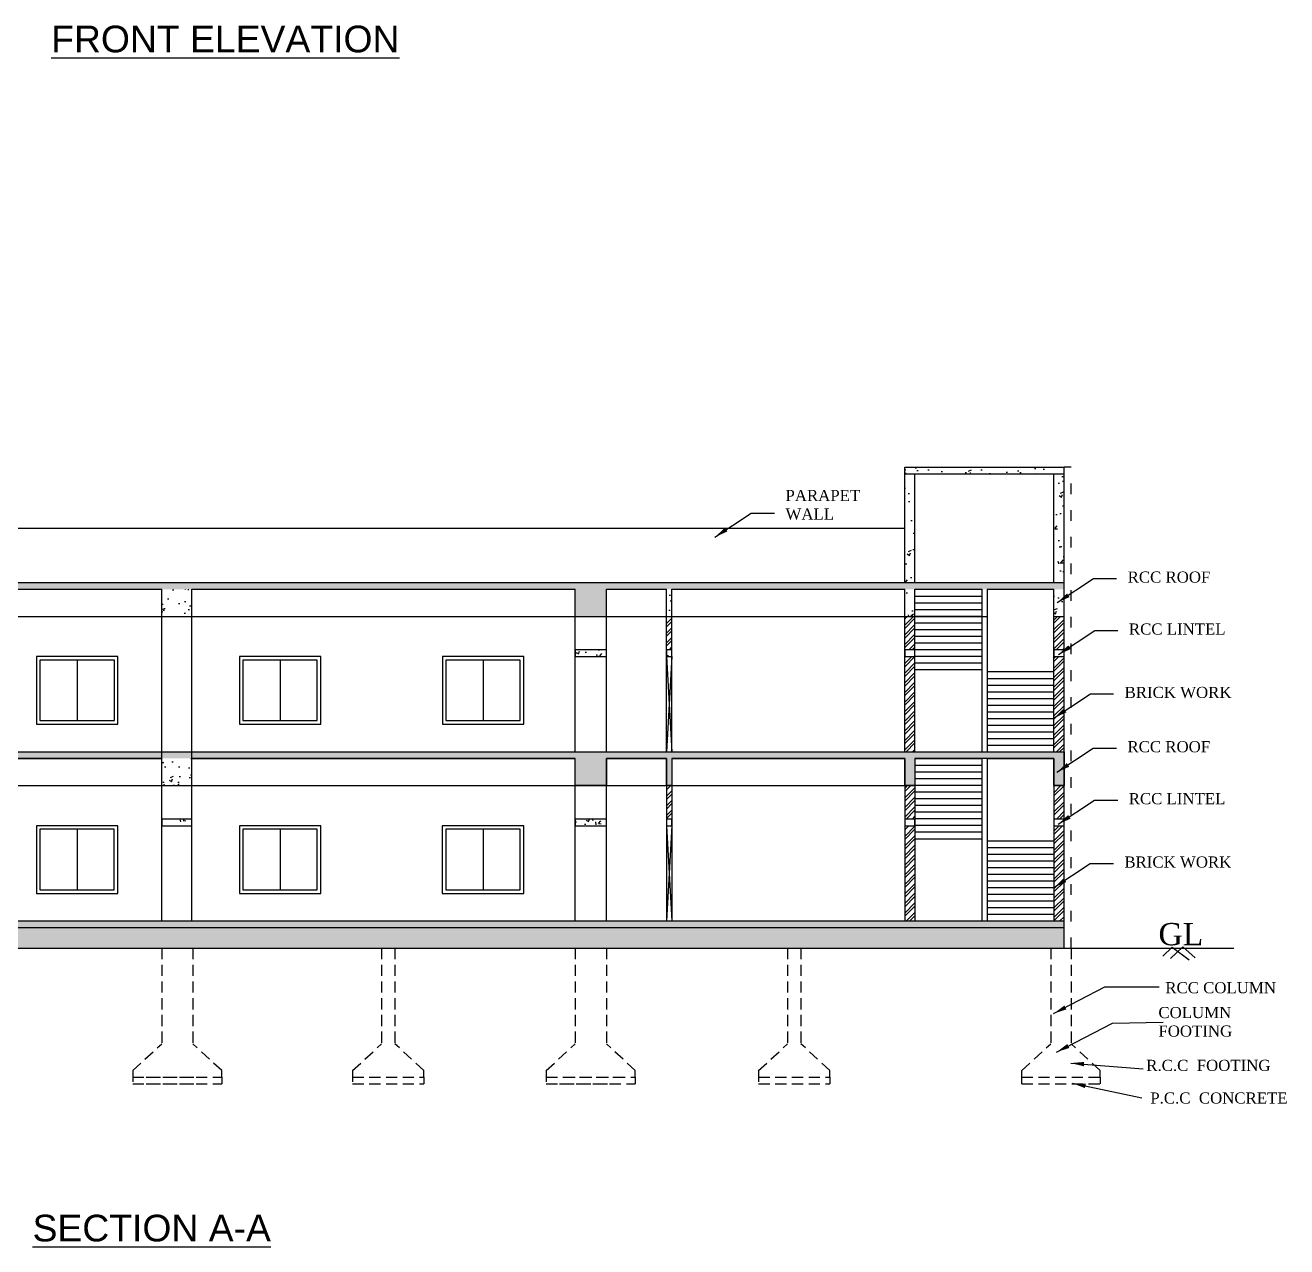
# Model space of a CAD drawing. Header units: metres. Extents: x 2292 to 2697, y 2134 to 2248.
# Drawn here: x 2627.75 to 2656.09, y 2180.37 to 2207.81 of the extents above; entities that cross this region are included whole.
import ezdxf

# ---------------------------------------------------------------- set-up
doc = ezdxf.new("R2010")
doc.units = ezdxf.units.M
doc.linetypes.add('ACAD_ISO03W100', pattern=[30, 12, -18])
doc.linetypes.add('DASHED2', pattern=[0.375, 0.25, -0.125])
doc.styles.add('CORPORATION', font='arial.ttf')
doc.styles.add('i', font='romantic.ttf')
doc.styles.get("Standard").update_dxf_attribs({"font": 'arial.ttf'})
doc.styles.add('TIMES NEW ROMAN', font='times.ttf')
doc.dimstyles.new('Dim-outter', dxfattribs={"dimtxt": 1, "dimasz": 1, "dimexe": 0, "dimexo": 0, "dimgap": 1, "dimtad": 1, "dimlfac": -1, "dimzin": 3, "dimdsep": 46, "dimtxsty": 'CORPORATION', "dimblk": 'ARCHTICK', "dimcen": 0.125, "dimclrd": 8, "dimclre": 8, "dimclrt": 256, "dimazin": 0, "dimtfac": 0.5, "dimtix": 1, "dimtmove": 2, "dimatfit": 3, "dimfxl": 0, "dimtolj": 1, "dimtzin": 0, "dimarcsym": 0})
pattern_1 = [(50, (-71719.7937, -38373.7302), (0.728738676, -0.063756342), [0.0762, -0.8382]), (355, (-71719.7937, -38373.7302), (-0.140973686, 0.764227381), [0.06096, -0.670562337]), (100.4514447, (-71719.733, -38373.73554), (0.5877649884, 0.7004710076), [0.064760035, -0.7123609784]), (46.1842, (-71719.7937, -38373.527), (1.084316164, -0.168169312), [0.1143, -1.2573]), (96.6355576, (-71719.7034, -38373.541), (0.949616536, 0.989704498), [0.097140093, -1.068542433]), (351.1841512, (-71719.7937, -38373.527), (0.949616536, 0.989704498), [0.091439868, -1.005838928]), (21, (-71719.6921, -38373.5778), (0.606457565, -0.4090607927), [0.0762, -0.8382]), (326, (-71719.6921, -38373.5778), (0.2472081134, 0.7367518645), [0.06096, -0.67056]), (71.451445, (-71719.6416, -38373.6119), (0.853665677, 0.3276910755), [0.064760035, -0.7123597504]), (37.5, (-71719.79371, -38373.73023), (0.012354413, 0.3382201555), [0, -0.662432, 0, -0.68072, 0, -0.6731]), (7.5, (-71719.7937, -38373.73023), (0.26727865, 0.4007222993), [0, -0.388112, 0, -0.647192, 0, -0.25654]), (327.5, (-71720.02028, -38373.73023), (0.5423623807, -0.022914976), [0, -0.254, 0, -0.79248, 0, -1.05156]), (317.5, (-71720.1219, -38373.73023), (0.5925167255, 0.1017059641), [0, -0.3302, 0, -0.526288, 0, -0.74676])]
pattern_2 = [(45, (-71719.79371, -38373.73023), (-0.10776307345, 0.10776307345), []), (45, (-71719.72187, -38373.73023), (-0.10776307345, 0.10776307345), [])]

# ---------------------------------------------------------------- blocks, each defined once
blk = doc.blocks.new('_ArchTick')
at = {"color": 0, "linetype": 'ByBlock', "const_width": 0.15}
blk.add_lwpolyline([(-0.5, -0.5), (0.5, 0.5)], dxfattribs=at)

msp = doc.modelspace()

# ---------------------------------------------------------------- hatches: boundary and pattern name
h = msp.add_hatch()
h.set_pattern_fill('AR-CONC', color=256, scale=0.004)
h.set_pattern_definition(pattern_1)
h.paths.add_polyline_path([(2647.7399, 2197.72965), (2647.5099, 2197.72965), (2647.5099, 2195.28965), (2647.7399, 2195.28965)])
h.paths.add_polyline_path([(2651.0899, 2197.72965), (2650.8599, 2197.72965), (2650.8599, 2195.28965), (2651.0899, 2195.28965)])
h.paths.add_polyline_path([(2651.0899, 2197.87965), (2647.5099, 2197.87965), (2647.5099, 2197.72965), (2651.0899, 2197.72965)])
h = msp.add_hatch()
h.set_pattern_fill('AR-CONC', color=256, scale=0.004)
h.set_pattern_definition(pattern_1)
h.paths.add_polyline_path([(2622.26862, 2195.13965), (2640.10862, 2195.13965), (2640.10862, 2194.52965), (2640.80862, 2194.52965), (2640.80862, 2195.13965), (2651.0899, 2195.13965), (2651.0899, 2195.28965), (2611.0899, 2195.28965), (2611.0899, 2194.52965), (2611.3199, 2194.52965), (2611.3199, 2195.13965), (2614.44195, 2195.13965), (2614.44195, 2194.52965), (2614.67195, 2194.52965), (2614.67195, 2195.13965), (2621.56862, 2195.13965), (2621.56862, 2194.52965), (2622.26862, 2194.52965)])
h = msp.add_hatch()
h.set_pattern_fill('AR-CONC', color=256, scale=0.004)
h.set_pattern_definition(pattern_1)
h.paths.add_polyline_path([(2631.49779, 2191.33965), (2630.81779, 2191.33965), (2630.81779, 2190.72965), (2631.49779, 2190.72965)])
h.paths.add_polyline_path([(2631.49779, 2195.13965), (2630.81779, 2195.13965), (2630.81779, 2194.52965), (2631.49779, 2194.52965)])
h = msp.add_hatch()
h.set_pattern_fill('AR-CONC', color=256, scale=0.004)
h.set_pattern_definition(pattern_1)
h.paths.add_polyline_path([(2642.2813, 2195.13965), (2642.1613, 2195.13965), (2642.1613, 2194.52965), (2642.2813, 2194.52965)])
h = msp.add_hatch()
h.set_pattern_fill('AR-CONC', color=256, scale=0.004)
h.set_pattern_definition(pattern_1)
h.paths.add_polyline_path([(2647.7399, 2195.13965), (2647.5099, 2195.13965), (2647.5099, 2194.52965), (2647.7399, 2194.52965)])
h = msp.add_hatch()
h.set_pattern_fill('AR-CONC', color=256, scale=0.004)
h.set_pattern_definition(pattern_1)
h.paths.add_polyline_path([(2651.0899, 2195.13965), (2650.8599, 2195.13965), (2650.8599, 2194.52965), (2651.0899, 2194.52965)])
h = msp.add_hatch()
h.set_pattern_fill('ANSI32', color=256, scale=0.016)
h.set_pattern_definition(pattern_2)
h.paths.add_polyline_path([(2642.2813, 2190.72965), (2642.1613, 2190.72965), (2642.1613, 2189.97965), (2642.2813, 2189.97965)])
h.paths.add_polyline_path([(2642.2813, 2194.52965), (2642.1613, 2194.52965), (2642.1613, 2193.77965), (2642.2813, 2193.77965)])
h = msp.add_hatch()
h.set_pattern_fill('ANSI32', color=256, scale=0.016)
h.set_pattern_definition(pattern_2)
h.paths.add_polyline_path([(2647.7399, 2193.62965), (2647.5099, 2193.62965), (2647.5099, 2191.48965), (2647.7399, 2191.48965)])
h.paths.add_polyline_path([(2651.0899, 2193.62965), (2650.8599, 2193.62965), (2650.8599, 2191.48965), (2651.0899, 2191.48965)])
h.paths.add_polyline_path([(2651.0899, 2190.72965), (2650.8599, 2190.72965), (2650.8599, 2189.97965), (2651.0899, 2189.97965)])
h.paths.add_polyline_path([(2647.7399, 2189.82965), (2647.5099, 2189.82965), (2647.5099, 2187.68965), (2647.7399, 2187.68965)])
h.paths.add_polyline_path([(2647.7399, 2190.72965), (2647.5099, 2190.72965), (2647.5099, 2189.97965), (2647.7399, 2189.97965)])
h.paths.add_polyline_path([(2651.0899, 2189.82965), (2650.8599, 2189.82965), (2650.8599, 2187.68965), (2651.0899, 2187.68965)])
h.paths.add_polyline_path([(2647.7399, 2194.52965), (2647.5099, 2194.52965), (2647.5099, 2193.77965), (2647.7399, 2193.77965)])
h.paths.add_polyline_path([(2651.0899, 2194.52965), (2650.8599, 2194.52965), (2650.8599, 2193.77965), (2651.0899, 2193.77965)])
h = msp.add_hatch()
h.set_pattern_fill('AR-CONC', color=256, scale=0.004)
h.set_pattern_definition(pattern_1)
h.paths.add_polyline_path([(2640.80862, 2193.77965), (2640.10862, 2193.77965), (2640.10862, 2193.62965), (2640.80862, 2193.62965)])
h = msp.add_hatch()
h.set_pattern_fill('AR-CONC', color=256, scale=0.004)
h.set_pattern_definition(pattern_1)
h.paths.add_polyline_path([(2642.2813, 2193.77965), (2642.1613, 2193.77965), (2642.1613, 2193.62965), (2642.2813, 2193.62965)])
h = msp.add_hatch()
h.set_pattern_fill('AR-CONC', color=256, scale=0.004)
h.set_pattern_definition(pattern_1)
h.paths.add_polyline_path([(2622.26862, 2191.33965), (2640.10862, 2191.33965), (2640.10862, 2190.72965), (2640.80862, 2190.72965), (2640.80862, 2191.33965), (2642.1613, 2191.33965), (2642.1613, 2190.72965), (2642.2813, 2190.72965), (2642.2813, 2191.33965), (2647.5099, 2191.33965), (2647.5099, 2190.72965), (2647.7399, 2190.72965), (2647.7399, 2191.33965), (2649.3599, 2191.33965), (2650.8599, 2191.33965), (2650.8599, 2190.72965), (2651.0899, 2190.72965), (2651.0899, 2191.48965), (2611.0899, 2191.48965), (2611.0899, 2190.72965), (2611.3199, 2190.72965), (2611.3199, 2191.33965), (2621.56862, 2191.33965), (2621.56862, 2190.72965), (2622.26862, 2190.72965)])
h = msp.add_hatch()
h.set_pattern_fill('AR-CONC', color=256, scale=0.004)
h.set_pattern_definition(pattern_1)
h.paths.add_polyline_path([(2630.81779, 2189.97965), (2630.81779, 2189.82965), (2631.49779, 2189.82965), (2631.49779, 2189.97965)])
h = msp.add_hatch()
h.set_pattern_fill('AR-CONC', color=256, scale=0.004)
h.set_pattern_definition(pattern_1)
h.paths.add_polyline_path([(2640.80862, 2189.97965), (2640.10862, 2189.97965), (2640.10862, 2189.82965), (2640.80862, 2189.82965)])
h = msp.add_hatch()
h.set_pattern_fill('AR-CONC', color=256, scale=0.004)
h.set_pattern_definition(pattern_1)
h.paths.add_polyline_path([(2651.0899, 2187.68965), (2611.0899, 2187.68965), (2611.0899, 2187.53965), (2651.0899, 2187.53965)])
h = msp.add_hatch()
h.set_pattern_fill('AR-SAND', color=256, scale=0.004)
h.set_pattern_definition([(37.5, (-71719.79371, -38373.73023), (-0.00640012518, 0.19576529493), [0, -0.154432, 0, -0.17272, 0, -0.1651]), (7.5, (-71719.79371, -38373.73023), (0.17980931326, 0.2867300402), [0, -0.083312, 0, -0.139192, 0, -0.05334]), (327.5, (-71719.91868, -38373.73023), (0.3163969481, 0.00057487387), [0, -0.0508, 0, -0.18288, 0, -0.23876]), (317.5, (-71719.91868, -38373.73023), (0.305422581, 0.0891717293), [0, -0.0254, 0, -0.119888, 0, -0.13716])])
h.paths.add_polyline_path([(2611.0899, 2187.53965), (2611.0899, 2187.07965), (2651.0899, 2187.07965), (2651.0899, 2187.53965)])

# ---------------------------------------------------------------- linework, layer by layer
for p, q in [((2647.5099, 2197.87965), (2651.0899, 2197.87965)), ((2647.5099, 2195.28965), (2647.5099, 2197.87965)), ((2647.5099, 2197.72965), (2651.0899, 2197.72965)), ((2647.7399, 2195.28965), (2647.7399, 2197.72965)), ((2650.8599, 2195.28965), (2650.8599, 2197.72965)), ((2651.0899, 2187.07965), (2651.0899, 2197.87965)), ((2626.93984, 2196.50965), (2647.5099, 2196.50965)), ((2611.0899, 2195.28965), (2651.0899, 2195.28965)), ((2622.26862, 2195.13965), (2630.81779, 2195.13965)), ((2630.81779, 2187.68965), (2630.81779, 2195.13965)), ((2631.49779, 2195.13965), (2640.10862, 2195.13965)), ((2631.49779, 2187.68965), (2631.49779, 2195.13965)), ((2640.10862, 2191.48965), (2640.10862, 2195.13965)), ((2640.80862, 2195.13965), (2642.1613, 2195.13965)), ((2640.80862, 2191.48965), (2640.80862, 2195.13965)), ((2642.1613, 2191.48965), (2642.1613, 2195.13965)), ((2642.2813, 2195.13965), (2647.5099, 2195.13965)), ((2642.2813, 2191.48965), (2642.2813, 2195.13965)), ((2647.5099, 2191.48965), (2647.5099, 2195.13965)), ((2647.7399, 2195.13965), (2649.2399, 2195.13965)), ((2647.7399, 2191.48965), (2647.7399, 2195.13965)), ((2649.2399, 2195.13965), (2649.2399, 2191.48965)), ((2649.3599, 2195.13965), (2650.8599, 2195.13965)), ((2649.3599, 2195.13965), (2649.3599, 2191.48965)), ((2650.8599, 2191.48965), (2650.8599, 2195.13965)), ((2647.7399, 2194.98827), (2649.2399, 2194.98827)), ((2647.7399, 2194.83827), (2649.2399, 2194.83827)), ((2647.7399, 2194.68827), (2649.2399, 2194.68827)), ((2611.0899, 2194.52965), (2647.7399, 2194.52965)), ((2647.7399, 2194.53827), (2649.2399, 2194.53827)), ((2647.7399, 2194.52965), (2649.3599, 2194.52965)), ((2647.7399, 2194.38827), (2649.2399, 2194.38827)), ((2650.8599, 2194.52965), (2651.0899, 2194.52965)), ((2647.7399, 2194.23827), (2649.2399, 2194.23827)), ((2647.7399, 2194.08827), (2649.2399, 2194.08827)), ((2647.7399, 2193.93827), (2649.2399, 2193.93827)), ((2647.7399, 2193.78827), (2649.2399, 2193.78827)), ((2628.91945, 2193.54965), (2628.91945, 2192.18965)), ((2633.47945, 2193.54965), (2633.47945, 2192.18965)), ((2638.03945, 2193.54965), (2638.03945, 2192.18965)), ((2642.2813, 2193.62965), (2642.1613, 2191.48965)), ((2642.1613, 2193.62965), (2642.2813, 2191.48965)), ((2647.7399, 2193.63827), (2649.2399, 2193.63827)), ((2647.7399, 2193.48827), (2649.2399, 2193.48827)), ((2647.7399, 2193.33827), (2649.2399, 2193.33827)), ((2649.3599, 2193.28965), (2650.8599, 2193.28965)), ((2649.3599, 2193.13965), (2650.8599, 2193.13965)), ((2649.3599, 2192.98965), (2650.8599, 2192.98965)), ((2649.3599, 2192.83965), (2650.8599, 2192.83965)), ((2649.3599, 2192.68965), (2650.8599, 2192.68965)), ((2649.3599, 2192.53965), (2650.8599, 2192.53965)), ((2649.3599, 2192.38965), (2650.8599, 2192.38965)), ((2649.3599, 2192.23965), (2650.8599, 2192.23965)), ((2649.3599, 2192.08965), (2650.8599, 2192.08965)), ((2649.3599, 2191.93965), (2650.8599, 2191.93965)), ((2649.3599, 2191.78965), (2650.8599, 2191.78965)), ((2611.0899, 2191.48965), (2651.0899, 2191.48965)), ((2649.3599, 2191.63965), (2650.8599, 2191.63965)), ((2622.26862, 2191.33965), (2630.81779, 2191.33965)), ((2631.49779, 2191.33965), (2640.10862, 2191.33965)), ((2640.10862, 2187.68965), (2640.10862, 2191.33965)), ((2640.80862, 2191.33965), (2642.1613, 2191.33965)), ((2640.80862, 2187.68965), (2640.80862, 2191.33965)), ((2642.1613, 2191.33965), (2642.1613, 2187.68965)), ((2642.2813, 2191.33965), (2647.5099, 2191.33965)), ((2642.2813, 2191.33965), (2642.2813, 2187.68965)), ((2647.5099, 2191.33965), (2647.5099, 2187.68965)), ((2647.7399, 2191.33965), (2649.2399, 2191.33965)), ((2647.7399, 2191.33965), (2647.7399, 2187.68965)), ((2647.7399, 2191.18827), (2649.2399, 2191.18827)), ((2649.2399, 2191.33965), (2649.2399, 2187.68965)), ((2649.3599, 2191.33965), (2650.8599, 2191.33965)), ((2649.3599, 2191.33965), (2649.3599, 2187.68965)), ((2650.8599, 2191.33965), (2650.8599, 2187.68965)), ((2647.7399, 2191.03827), (2649.2399, 2191.03827)), ((2647.7399, 2190.88827), (2649.2399, 2190.88827)), ((2611.0899, 2190.72965), (2647.7399, 2190.72965)), ((2647.7399, 2190.73827), (2649.2399, 2190.73827)), ((2650.8599, 2190.72965), (2651.0899, 2190.72965)), ((2647.7399, 2190.58827), (2649.2399, 2190.58827)), ((2647.7399, 2190.43827), (2649.2399, 2190.43827)), ((2647.7399, 2190.28827), (2649.2399, 2190.28827)), ((2647.7399, 2190.13827), (2649.2399, 2190.13827)), ((2628.9174, 2189.74965), (2628.9174, 2188.38965)), ((2633.4774, 2189.74965), (2633.4774, 2188.38965)), ((2638.0374, 2189.74965), (2638.0374, 2188.38965)), ((2642.2813, 2189.82965), (2642.1613, 2187.68965)), ((2642.1613, 2189.82965), (2642.2813, 2187.68965)), ((2647.7399, 2189.98827), (2649.2399, 2189.98827)), ((2647.7399, 2189.83827), (2649.2399, 2189.83827)), ((2647.7399, 2189.68827), (2649.2399, 2189.68827)), ((2647.7399, 2189.53827), (2649.2399, 2189.53827)), ((2649.3599, 2189.48965), (2650.8599, 2189.48965)), ((2649.3599, 2189.33965), (2650.8599, 2189.33965)), ((2649.3599, 2189.18965), (2650.8599, 2189.18965)), ((2649.3599, 2189.03965), (2650.8599, 2189.03965)), ((2649.3599, 2188.88965), (2650.8599, 2188.88965)), ((2649.3599, 2188.73965), (2650.8599, 2188.73965)), ((2649.3599, 2188.58965), (2650.8599, 2188.58965)), ((2649.3599, 2188.43965), (2650.8599, 2188.43965)), ((2649.3599, 2188.28965), (2650.8599, 2188.28965)), ((2649.3599, 2188.13965), (2650.8599, 2188.13965)), ((2649.3599, 2187.98965), (2650.8599, 2187.98965)), ((2649.3599, 2187.83965), (2650.8599, 2187.83965)), ((2611.0899, 2187.68965), (2651.0899, 2187.68965)), ((2611.0899, 2187.53965), (2651.0899, 2187.53965)), ((2605.59957, 2187.07965), (2654.89882, 2187.07965))]:
    msp.add_line(p, q)
at = {"linetype": 'ACAD_ISO03W100', "ltscale": 0.1}
msp.add_line((2651.2499, 2197.87965), (2651.0899, 2197.87965), dxfattribs=at)
at = {"linetype": 'ACAD_ISO03W100', "ltscale": 0.02}
msp.add_line((2651.2499, 2187.07965), (2651.2499, 2197.87965), dxfattribs=at)
at = {"linetype": 'DASHED2'}
for p, q in [((2630.81779, 2187.07965), (2630.81779, 2184.92967)), ((2631.51779, 2187.07965), (2631.51779, 2184.92967)), ((2635.75779, 2187.07965), (2635.75779, 2184.92967)), ((2636.05779, 2187.07965), (2636.05779, 2184.92967)), ((2640.10657, 2187.07965), (2640.10657, 2184.92967)), ((2640.80657, 2187.07965), (2640.80657, 2184.92967)), ((2644.87779, 2187.07965), (2644.87779, 2184.92967)), ((2645.17779, 2187.07965), (2645.17779, 2184.92967)), ((2650.7899, 2187.07965), (2650.7899, 2184.92967)), ((2651.2499, 2187.07965), (2651.2499, 2184.92967)), ((2630.16705, 2184.32964), (2630.81775, 2184.92967)), ((2632.16845, 2184.32967), (2631.51779, 2184.92967)), ((2635.10705, 2184.32964), (2635.75775, 2184.92967)), ((2636.70845, 2184.32967), (2636.05779, 2184.92967)), ((2639.45584, 2184.32964), (2640.10654, 2184.92967)), ((2641.45724, 2184.32967), (2640.80657, 2184.92967)), ((2644.22705, 2184.32964), (2644.87775, 2184.92967)), ((2645.82845, 2184.32967), (2645.17779, 2184.92967)), ((2650.13917, 2184.32964), (2650.78987, 2184.92967)), ((2651.90057, 2184.32967), (2651.2499, 2184.92967)), ((2630.16705, 2184.32964), (2630.16705, 2184.02964)), ((2630.16705, 2184.17964), (2631.76845, 2184.17967)), ((2630.46705, 2184.17964), (2632.16845, 2184.17967)), ((2632.16845, 2184.17967), (2632.16845, 2184.32967)), ((2632.16845, 2184.17967), (2632.16845, 2184.02967)), ((2635.10705, 2184.32964), (2635.10705, 2184.02964)), ((2635.10705, 2184.17964), (2636.70845, 2184.17967)), ((2636.70845, 2184.17967), (2636.70845, 2184.32967)), ((2636.70845, 2184.17967), (2636.70845, 2184.02967)), ((2639.45584, 2184.32964), (2639.45584, 2184.02964)), ((2639.45584, 2184.17964), (2641.05724, 2184.17967)), ((2639.85584, 2184.17964), (2641.45724, 2184.17967)), ((2641.45724, 2184.17967), (2641.45724, 2184.32967)), ((2641.45724, 2184.17967), (2641.45724, 2184.02967)), ((2644.22705, 2184.32964), (2644.22705, 2184.02964)), ((2644.22705, 2184.17964), (2645.82845, 2184.17967)), ((2645.82845, 2184.17967), (2645.82845, 2184.32967)), ((2645.82845, 2184.17967), (2645.82845, 2184.02967)), ((2650.13917, 2184.17964), (2650.13917, 2184.32964)), ((2650.13917, 2184.17964), (2651.90057, 2184.17967)), ((2650.13917, 2184.02964), (2650.13917, 2184.17964)), ((2651.90057, 2184.17967), (2651.90057, 2184.32967)), ((2651.90057, 2184.17967), (2651.90057, 2184.02968)), ((2630.16705, 2184.02964), (2631.76845, 2184.02968)), ((2630.46705, 2184.02964), (2632.16845, 2184.02968)), ((2635.10705, 2184.02964), (2636.70845, 2184.02968)), ((2639.45584, 2184.02964), (2641.05724, 2184.02968)), ((2639.75584, 2184.02964), (2641.45724, 2184.02968)), ((2644.22705, 2184.02964), (2645.82845, 2184.02968)), ((2650.13917, 2184.02964), (2651.90057, 2184.02968))]:
    msp.add_line(p, q, dxfattribs=at)
for points in [[(2640.80862, 2193.77965), (2640.10862, 2193.77965), (2640.10862, 2193.62965), (2640.80862, 2193.62965)], [(2642.2813, 2193.77965), (2642.1613, 2193.77965), (2642.1613, 2193.62965), (2642.2813, 2193.62965)], [(2647.7399, 2193.77965), (2647.5099, 2193.77965), (2647.5099, 2193.62965), (2647.7399, 2193.62965)], [(2651.0899, 2193.77965), (2650.8599, 2193.77965), (2650.8599, 2193.62965), (2651.0899, 2193.62965)], [(2629.83445, 2193.62965), (2628.00445, 2193.62965), (2628.00445, 2192.10965), (2629.83445, 2192.10965)], [(2629.75445, 2193.54965), (2628.08445, 2193.54965), (2628.08445, 2192.18965), (2629.75445, 2192.18965)], [(2634.39445, 2193.62965), (2632.56445, 2193.62965), (2632.56445, 2192.10965), (2634.39445, 2192.10965)], [(2634.31445, 2193.54965), (2632.64445, 2193.54965), (2632.64445, 2192.18965), (2634.31445, 2192.18965)], [(2638.95445, 2193.62965), (2637.12445, 2193.62965), (2637.12445, 2192.10965), (2638.95445, 2192.10965)], [(2638.87445, 2193.54965), (2637.20445, 2193.54965), (2637.20445, 2192.18965), (2638.87445, 2192.18965)], [(2629.8324, 2189.82965), (2628.0024, 2189.82965), (2628.0024, 2188.30965), (2629.8324, 2188.30965)], [(2629.7524, 2189.74965), (2628.0824, 2189.74965), (2628.0824, 2188.38965), (2629.7524, 2188.38965)], [(2631.49779, 2189.97965), (2630.81779, 2189.97965), (2630.81779, 2189.82965), (2631.49779, 2189.82965)], [(2634.3924, 2189.82965), (2632.5624, 2189.82965), (2632.5624, 2188.30965), (2634.3924, 2188.30965)], [(2634.3124, 2189.74965), (2632.6424, 2189.74965), (2632.6424, 2188.38965), (2634.3124, 2188.38965)], [(2638.9524, 2189.82965), (2637.1224, 2189.82965), (2637.1224, 2188.30965), (2638.9524, 2188.30965)], [(2638.8724, 2189.74965), (2637.2024, 2189.74965), (2637.2024, 2188.38965), (2638.8724, 2188.38965)], [(2640.80862, 2189.97965), (2640.10862, 2189.97965), (2640.10862, 2189.82965), (2640.80862, 2189.82965)], [(2642.2813, 2189.97965), (2642.1613, 2189.97965), (2642.1613, 2189.82965), (2642.2813, 2189.82965)], [(2647.7399, 2189.97965), (2647.5099, 2189.97965), (2647.5099, 2189.82965), (2647.7399, 2189.82965)], [(2651.0899, 2189.97965), (2650.8599, 2189.97965), (2650.8599, 2189.82965), (2651.0899, 2189.82965)]]:
    msp.add_lwpolyline(points, close=True)
for points in [[(2611.0899, 2191.48965), (2651.0899, 2191.48965), (2651.0899, 2190.72965), (2650.8599, 2190.72965), (2650.8599, 2191.33965), (2649.3599, 2191.33965), (2647.7399, 2191.33965), (2647.7399, 2190.72965), (2647.5099, 2190.72965), (2647.5099, 2191.33965), (2642.2813, 2191.33965), (2642.2813, 2190.72965), (2642.1613, 2190.72965), (2642.1613, 2191.33965), (2640.80862, 2191.33965), (2640.80862, 2190.72965), (2640.10862, 2190.72965), (2640.10862, 2191.33965), (2631.49779, 2191.33965)], [(2630.81779, 2191.33965), (2622.26862, 2191.33965)], [(2653.30602, 2186.89791), (2653.5159, 2187.10097), (2653.90004, 2186.81905)], [(2653.48189, 2186.84913), (2653.75996, 2187.10985), (2654.0363, 2186.86285)]]:
    msp.add_lwpolyline(points)

# ---------------------------------------------------------------- texts
at = {"char_height": 0.6, "attachment_point": 1}
for s, insert in [('{\\LFRONT ELEVATION}', (2628.33601, 2207.80017)), ('{\\LSECTION A-A}', (2627.91714, 2181.09215))]:
    msp.add_mtext_dynamic_manual_height_columns(s, width=21.2045112, gutter_width=12.5, heights=[0], dxfattribs=dict(at, insert=insert))
at = {"char_height": 0.25, "attachment_point": 1, "style": 'i'}
for s, insert, width in [('PARAPET WALL', (2644.83118, 2197.37135), 2.6846955), ('RCC ROOF', (2652.51723, 2195.53899), 2.6846955), ('RCC LINTEL', (2652.54573, 2194.37206), 2.6846955), ('BRICK WORK', (2652.44846, 2192.94868), 2.4303846), ('RCC ROOF', (2652.51279, 2191.72912), 2.6846955), ('RCC LINTEL', (2652.54128, 2190.56219), 2.6846955), ('BRICK WORK', (2652.44401, 2189.13881), 2.4303846), ('RCC COLUMN', (2653.36305, 2186.31547), 2.4303846), ('COLUMN\\PFOOTING ', (2653.2082, 2185.75836), 1.6186243), ('R.C.C  FOOTING', (2652.93546, 2184.57141), 3.0231628), ('P.C.C  CONCRETE', (2653.02621, 2183.8384), 3.2749791)]:
    msp.add_mtext(s, dxfattribs=dict(at, insert=insert, width=width))
at = {"ltscale": 0.2, "insert": (2653.20896, 2187.13693), "char_height": 0.5, "attachment_point": 7, "style": 'TIMES NEW ROMAN'}
msp.add_mtext_dynamic_manual_height_columns('GL', width=0.9221214, gutter_width=1.4663, heights=[0], dxfattribs=at)

# ---------------------------------------------------------------- leaders
for points, override in [([(2643.24707, 2196.31325), (2644.06189, 2196.85322), (2644.58405, 2196.85322)], {"dimasz": 0.3, "dimgap": 1, "dimtad": 0, "dimclrd": 256, "dimfxlon": 1}), ([(2650.93312, 2194.83984), (2651.74794, 2195.37981), (2652.2701, 2195.37981)], {"dimasz": 0.3, "dimgap": 1, "dimtad": 0, "dimclrd": 256, "dimfxlon": 1}), ([(2650.96162, 2193.6729), (2651.77644, 2194.21288), (2652.2986, 2194.21288)], {"dimasz": 0.3, "dimgap": 1, "dimtad": 0, "dimclrd": 256, "dimfxlon": 1}), ([(2650.86435, 2192.24952), (2651.67917, 2192.78949), (2652.20133, 2192.78949)], {"dimasz": 0.3, "dimgap": 1, "dimtad": 0, "dimclrd": 256, "dimfxlon": 1}), ([(2650.92868, 2191.02997), (2651.7435, 2191.56994), (2652.26566, 2191.56994)], {"dimasz": 0.3, "dimgap": 1, "dimtad": 0, "dimclrd": 256, "dimfxlon": 1}), ([(2650.95717, 2189.86304), (2651.77199, 2190.40301), (2652.29415, 2190.40301)], {"dimasz": 0.3, "dimgap": 1, "dimtad": 0, "dimclrd": 256, "dimfxlon": 1}), ([(2650.8599, 2188.43965), (2651.67473, 2188.97962), (2652.19688, 2188.97962)], {"dimasz": 0.3, "dimgap": 1, "dimtad": 0, "dimclrd": 256, "dimfxlon": 1}), ([(2650.85384, 2185.60843), (2652.00429, 2186.209), (2653.22263, 2186.209)], {"dimasz": 0.3, "dimtad": 0, "dimclrd": 256, "dimfxlon": 1}), ([(2650.91771, 2184.74401), (2652.17685, 2185.39362), (2653.31627, 2185.41787)], {"dimasz": 0.3, "dimtad": 0, "dimclrd": 256, "dimfxlon": 1}), ([(2651.2382, 2184.49816), (2652.8682, 2184.36826)], {"dimasz": 0.3, "dimtad": 0, "dimclrd": 256, "dimfxlon": 1}), ([(2651.275, 2184.0461), (2652.83942, 2183.71819)], {"dimasz": 0.3, "dimtad": 0, "dimclrd": 256, "dimfxlon": 1})]:
    msp.add_leader(points, dimstyle='Dim-outter', override=override)

doc.saveas('drawing.dxf')
